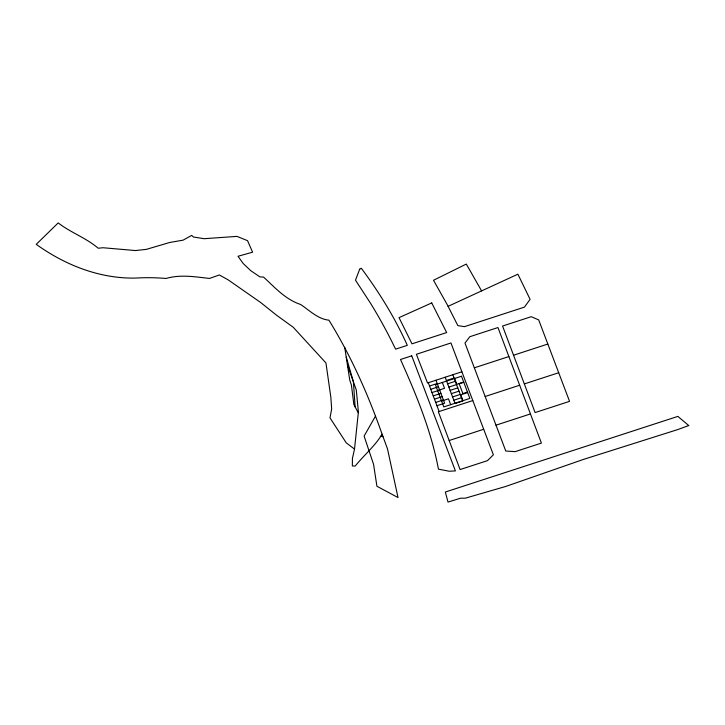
<?xml version="1.0" encoding="UTF-8"?>
<svg xmlns="http://www.w3.org/2000/svg" width="725" height="725" viewBox="0 0 725 725"><rect width="100%" height="100%" fill="white"/><g stroke="black" fill="none" stroke-linecap="round" stroke-linejoin="round"><path stroke-width="1.09" d="M354.516 449.101L346.224 442.803L329.993 417.863L331.669 408.936L330.827 397.146L325.951 362.953L293.208 327.238L276.533 315.203L260.61 302.461L228.067 279.796L219.331 274.974L209.498 278.445C195.043 276.814 180.353 274.277 166.052 278.463C155.875 277.593 145.734 277.458 135.557 278.074C99.715 278.799 65.042 265.051 36.25 244.343L58.199 222.919C70.751 232.662 85.976 237.791 98.219 248.231L103.059 247.742L135.385 250.551L146.314 249.373L169.732 242.485L183.126 240.147L191.672 235.389L193.394 237.002L204.106 238.706L236.966 236.386L247.542 240.673L252.59 252.2L238.008 256.26L243.183 263.501L250.732 270.652L259.894 276.887L263.565 277.086C275.02 287.617 285.387 299.425 300.612 304.482C309.448 310.363 317.967 319.127 328.914 320.169C351.018 355.966 368.182 394.581 382.111 434.221C374.87 446.219 363.941 455.2 355.196 466.066L352.35 465.957L352.432 458.363L354.516 449.101L358.395 411.936L356.301 390.014L347.438 364.929M375.396 416.277L364.104 436.087L373.547 464.272L376.928 486.257L398.025 497.558L387.494 448.857L382.111 434.221M448.113 306.322L517.877 274.195L530.093 299.343L524.429 307.128L464.471 326.658L457.837 325.607L447.443 305.044L433.505 280.267L466.311 264.072L481.599 290.897M461.879 371.789L427.523 382.981L416.395 354.289L450.95 342.961L493.381 454.783L487.517 460.629L460.094 469.555L438.353 411.782L472.8 400.562M474.34 367.82L508.887 356.564M513.545 355.223L547.837 344.04M429.526 386.017L437.193 383.516M446.401 380.516L454.067 378.024M430.759 389.298L438.435 386.797M447.633 383.806L455.309 381.305M437.628 390.567L444.534 388.319L442.332 382.465M463.701 382.075L456.804 384.322L454.602 378.477M432 392.578L439.667 390.086M448.875 387.087L456.542 384.585M463.764 382.238L459.161 383.733L462.867 393.584L467.471 392.08M433.233 395.859L440.9 393.367M450.107 390.367L457.774 387.866M434.465 399.149L442.141 396.647M451.34 393.648L459.016 391.156M435.707 402.429L443.374 399.928M452.581 396.928L460.248 394.436M441.588 401.07L448.485 398.822L450.687 404.668M467.652 392.578L460.756 394.826L462.958 400.671M436.939 405.71L444.615 403.209L435.961 380.235M453.814 400.218L461.481 397.717M485.17 396.484L519.662 385.238M524.338 383.933L558.703 372.732L569.551 401.351L535.104 412.57L502.57 326.042L531.244 316.689L538.684 319.897L558.703 372.732M449.183 440.519L483.684 429.272M496 425.176L505.76 451.013L515.076 451.666L541.412 443.102L497.966 327.546L469.827 336.708L464.988 343.07L496 425.176L530.455 413.948M380.308 436.278L383.017 436.667M358.259 412.724L353.873 404.568L351.426 385.147L349.74 380L344.719 347.302M452.835 374.743L462.722 400.998L455.046 403.499L445.168 377.236M428.294 382.737L439.123 411.528M346.242 357.144L353.401 381.803L355.132 406.906M359.7 269.174L355.495 280.185L370.557 303.304A637.9 550.755 -10.3 0 1 391.572 341.004L395.605 349.151L407.305 345.345C395.043 317.958 379.184 292.32 361.322 268.25L359.7 269.174M431.728 302.932L399.022 317.632L411.99 343.831L446.663 332.558L431.728 302.932M688.75 425.548L677.866 429.535L583.688 459.342L505.488 486.529L465.305 498.184L460.62 498.184L448.014 502.081L445.331 492.03L677.857 416.395L688.75 425.548M411.728 355.812L400.508 359.491C416.349 394.826 431.248 430.94 438.453 469.157L449.219 471.232L455.409 470.915L411.728 355.812M461.499 376.23L435.426 384.712L443.791 406.915L469.854 398.424L461.499 376.23"/></g></svg>
